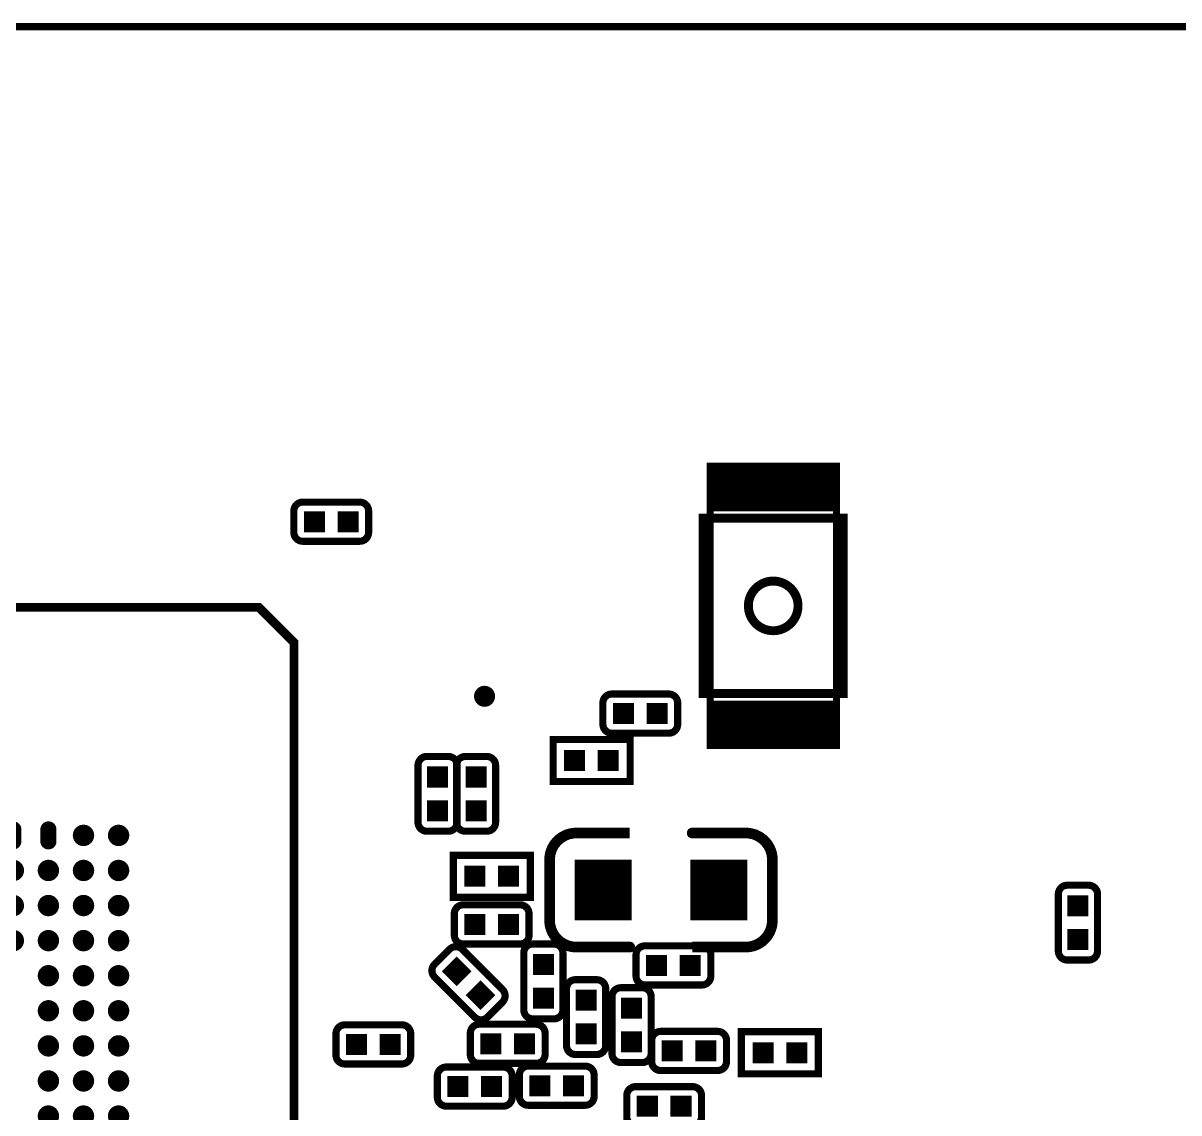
# Model space of a CAD drawing. Extents: x -0.1 to 65.1, y -0.1 to 30.1.
# Drawn here: x 16.31 to 32.78, y 14.52 to 30.06 of the extents above; entities that cross this region are included whole.
import ezdxf

# ---------------------------------------------------------------- set-up
doc = ezdxf.new("R2010")
doc.units = 0
doc.header["$MEASUREMENT"] = 0
doc.layers.get('0').update_dxf_attribs({"linetype": 'CONTINUOUS'})
for name, color, linetype in [('BOARD_OUTLINE_00', 183, 'CONTINUOUS'), ('DRIL_NPLTE_THRU_01', 3, 'CONTINUOUS'), ('DRIL_NPLTE_THRU_02', 171, 'CONTINUOUS'), ('DRIL_NPLTE_THRU_03', 34, 'CONTINUOUS'), ('DRIL_NPLTE_THRU_04', 222, 'CONTINUOUS'), ('DRIL_NPLTE_THRU_05', 171, 'CONTINUOUS'), ('DRIL_NPLTE_THRU_06', 186, 'CONTINUOUS'), ('DRIL_NPLTE_THRU_07', 171, 'CONTINUOUS'), ('DRIL_NPLTE_THRU_08', 2, 'CONTINUOUS'), ('DRIL_PLTE_THRU_01', 3, 'CONTINUOUS'), ('DRIL_PLTE_THRU_02', 171, 'CONTINUOUS'), ('DRIL_PLTE_THRU_03', 34, 'CONTINUOUS'), ('DRIL_PLTE_THRU_04', 222, 'CONTINUOUS'), ('DRIL_PLTE_THRU_05', 171, 'CONTINUOUS'), ('DRIL_PLTE_THRU_06', 186, 'CONTINUOUS'), ('DRIL_PLTE_THRU_07', 171, 'CONTINUOUS'), ('DRIL_PLTE_THRU_08', 2, 'CONTINUOUS'), ('PADS_BOT', 56, 'CONTINUOUS'), ('PADS_INNER', 96, 'CONTINUOUS'), ('PADS_TOP', 96, 'CONTINUOUS'), ('PART_BOT_2DLINE_00', 183, 'CONTINUOUS'), ('PART_BOT_2DLINE_01', 7, 'CONTINUOUS'), ('PART_BOT_2DLINE_126', 7, 'CONTINUOUS')]:
    doc.layers.add(name, color=color, linetype=linetype)

# ---------------------------------------------------------------- blocks, each defined once
blk = doc.blocks.new('BOARD_1')
at = {"layer": 'BOARD_OUTLINE_00', "const_width": 0.102}
blk.add_lwpolyline([(0, 0), (0, 24.854, -0.414214), (2.457, 27.311), (62.522, 27.311, -0.414214), (65.002, 24.832), (65.002, -0.229, -0.414214), (62.536, -2.694), (2.527, -2.694, -0.414214), (-0.013, -0.153), (-0.013, 0)], format="xyb", close=True, dxfattribs=at)
blk = doc.blocks.new('SMOOTH_0$1016')
at = {"const_width": 0.0508}
blk.add_lwpolyline([(-0.0254, 0, 1), (0.0254, 0, 1)], format="xyb", close=True, dxfattribs=at)
blk = doc.blocks.new('PART_BODY_BOT_64')
at = {"layer": 'PART_BOT_2DLINE_00', "const_width": 0.102}
blk.add_lwpolyline([(-0.533, 0.152, -0.414214), (-0.406, 0.279), (0.406, 0.279, -0.414214), (0.533, 0.152), (0.533, -0.152, -0.414214), (0.406, -0.279), (-0.406, -0.279, -0.414214), (-0.533, -0.152)], format="xyb", close=True, dxfattribs=at)
at = {"layer": 'PART_BOT_2DLINE_00'}
for p in [(-0.406, 0.279), (-0.533, 0.152)]:
    blk.add_blockref('SMOOTH_0$1016', p, dxfattribs=at)
blk = doc.blocks.new('DRIL_HOLE_0')
blk.add_lwpolyline([(0, 0, 1), (0, 0, 1)], format="xyb", close=True)
blk = doc.blocks.new('PAD_0')
blk.add_lwpolyline([(0, 0, 1), (0, 0, 1)], format="xyb", close=True)
blk = doc.blocks.new('PAD_3')
at = {"const_width": 0.29972}
blk.add_lwpolyline([(-0.14986, 0), (0.14986, 0)], dxfattribs=at)
blk = doc.blocks.new('STK_BOT_11')
at = {"layer": 'DRIL_NPLTE_THRU_01'}
blk.add_blockref('DRIL_HOLE_0', (0, 0), dxfattribs=at)
at = {"layer": 'DRIL_NPLTE_THRU_02'}
blk.add_blockref('DRIL_HOLE_0', (0, 0), dxfattribs=at)
at = {"layer": 'DRIL_NPLTE_THRU_03'}
blk.add_blockref('DRIL_HOLE_0', (0, 0), dxfattribs=at)
at = {"layer": 'DRIL_NPLTE_THRU_04'}
blk.add_blockref('DRIL_HOLE_0', (0, 0), dxfattribs=at)
at = {"layer": 'DRIL_NPLTE_THRU_05'}
blk.add_blockref('DRIL_HOLE_0', (0, 0), dxfattribs=at)
at = {"layer": 'DRIL_NPLTE_THRU_06'}
blk.add_blockref('DRIL_HOLE_0', (0, 0), dxfattribs=at)
at = {"layer": 'DRIL_NPLTE_THRU_07'}
blk.add_blockref('DRIL_HOLE_0', (0, 0), dxfattribs=at)
at = {"layer": 'DRIL_NPLTE_THRU_08'}
blk.add_blockref('DRIL_HOLE_0', (0, 0), dxfattribs=at)
at = {"layer": 'PADS_BOT'}
blk.add_blockref('PAD_3', (0, 0), dxfattribs=at)
at = {"layer": 'PADS_INNER'}
blk.add_blockref('PAD_0', (0, 0), dxfattribs=at)
at = {"layer": 'PADS_TOP'}
blk.add_blockref('PAD_0', (0, 0), dxfattribs=at)
blk = doc.blocks.new('SYM_BOT_10')
for name, p in [('PART_BODY_BOT_64', (0, 0)), ('STK_BOT_11', (-0.24003, 0)), ('STK_BOT_11', (0.24003, 0))]:
    blk.add_blockref(name, p)
blk = doc.blocks.new('PART_BOT_91')
blk.add_blockref('SYM_BOT_10', (0, 0))
blk = doc.blocks.new('PART_BOT_103')
blk.add_blockref('SYM_BOT_10', (0, 0))
blk = doc.blocks.new('PART_BODY_BOT_72')
at = {"layer": 'PART_BOT_2DLINE_01', "const_width": 0.1016}
blk.add_lwpolyline([(-0.5461, -0.29972), (0.55118, -0.29972), (0.55118, 0.29972), (-0.5461, 0.29972)], close=True, dxfattribs=at)
at = {"layer": 'PART_BOT_2DLINE_01'}
for p in [(-0.5461, 0.29972), (0.55118, 0.29972), (-0.5461, -0.29972), (0.55118, -0.29972)]:
    blk.add_blockref('SMOOTH_0$1016', p, dxfattribs=at)
blk = doc.blocks.new('SYM_BOT_18')
for name, p in [('PART_BODY_BOT_72', (0, 0)), ('STK_BOT_11', (-0.24003, 0)), ('STK_BOT_11', (0.24003, 0))]:
    blk.add_blockref(name, p)
blk = doc.blocks.new('PART_BOT_109')
blk.add_blockref('SYM_BOT_18', (0, 0))
blk = doc.blocks.new('PART_BOT_113')
blk.add_blockref('SYM_BOT_10', (0, 0))
blk = doc.blocks.new('PART_BOT_114')
blk.add_blockref('SYM_BOT_10', (0, 0))
blk = doc.blocks.new('PART_BOT_115')
blk.add_blockref('SYM_BOT_10', (0, 0))
blk = doc.blocks.new('PART_BOT_116')
blk.add_blockref('SYM_BOT_18', (0, 0))
blk = doc.blocks.new('PART_BOT_118')
blk.add_blockref('SYM_BOT_10', (0, 0))
blk = doc.blocks.new('PART_BOT_119')
blk.add_blockref('SYM_BOT_10', (0, 0))
blk = doc.blocks.new('SMOOTH_0$127')
at = {"const_width": 0.0635}
blk.add_lwpolyline([(-0.03175, 0, 1), (0.03175, 0, 1)], format="xyb", close=True, dxfattribs=at)
blk = doc.blocks.new('PART_BODY_BOT_93')
at = {"layer": 'PART_BOT_2DLINE_00', "const_width": 0.127}
blk.add_lwpolyline([(-5.749986, -6.500048), (-5.749986, 6.000054), (-5.24986, 6.50018), (5.750118, 6.50018), (5.750118, -6.500048), (-5.749986, -6.500048)], dxfattribs=at)
at = {"layer": 'PART_BOT_2DLINE_00'}
for p in [(-5.24986, 6.50018), (5.750118, 6.50018), (-5.749986, 6.000054), (-5.749986, -6.500048), (-5.749986, -6.500048), (5.750118, -6.500048)]:
    blk.add_blockref('SMOOTH_0$127', p, dxfattribs=at)
blk = doc.blocks.new('PAD_22')
at = {"const_width": 0.1524}
blk.add_lwpolyline([(0, -0.0762, 1), (0, 0.0762, 1)], format="xyb", close=True, dxfattribs=at)
blk = doc.blocks.new('STK_BOT_34')
at = {"layer": 'DRIL_NPLTE_THRU_01'}
blk.add_blockref('DRIL_HOLE_0', (0, 0), dxfattribs=at)
at = {"layer": 'DRIL_NPLTE_THRU_02'}
blk.add_blockref('DRIL_HOLE_0', (0, 0), dxfattribs=at)
at = {"layer": 'DRIL_NPLTE_THRU_03'}
blk.add_blockref('DRIL_HOLE_0', (0, 0), dxfattribs=at)
at = {"layer": 'DRIL_NPLTE_THRU_04'}
blk.add_blockref('DRIL_HOLE_0', (0, 0), dxfattribs=at)
at = {"layer": 'DRIL_NPLTE_THRU_05'}
blk.add_blockref('DRIL_HOLE_0', (0, 0), dxfattribs=at)
at = {"layer": 'DRIL_NPLTE_THRU_06'}
blk.add_blockref('DRIL_HOLE_0', (0, 0), dxfattribs=at)
at = {"layer": 'DRIL_NPLTE_THRU_07'}
blk.add_blockref('DRIL_HOLE_0', (0, 0), dxfattribs=at)
at = {"layer": 'DRIL_NPLTE_THRU_08'}
blk.add_blockref('DRIL_HOLE_0', (0, 0), dxfattribs=at)
at = {"layer": 'PADS_BOT'}
blk.add_blockref('PAD_22', (0, 0), dxfattribs=at)
at = {"layer": 'PADS_INNER'}
blk.add_blockref('PAD_0', (0, 0), dxfattribs=at)
at = {"layer": 'PADS_TOP'}
blk.add_blockref('PAD_0', (0, 0), dxfattribs=at)
blk = doc.blocks.new('PAD_23')
at = {"const_width": 0.115}
blk.add_lwpolyline([(-0.085, -0.0575), (0.085, -0.0575, 1), (0.085, 0.0575), (-0.085, 0.0575, 1)], format="xyb", close=True, dxfattribs=at)
blk = doc.blocks.new('STK_BOT_35')
at = {"layer": 'DRIL_NPLTE_THRU_01'}
blk.add_blockref('DRIL_HOLE_0', (0, 0), dxfattribs=at)
at = {"layer": 'DRIL_NPLTE_THRU_02'}
blk.add_blockref('DRIL_HOLE_0', (0, 0), dxfattribs=at)
at = {"layer": 'DRIL_NPLTE_THRU_03'}
blk.add_blockref('DRIL_HOLE_0', (0, 0), dxfattribs=at)
at = {"layer": 'DRIL_NPLTE_THRU_04'}
blk.add_blockref('DRIL_HOLE_0', (0, 0), dxfattribs=at)
at = {"layer": 'DRIL_NPLTE_THRU_05'}
blk.add_blockref('DRIL_HOLE_0', (0, 0), dxfattribs=at)
at = {"layer": 'DRIL_NPLTE_THRU_06'}
blk.add_blockref('DRIL_HOLE_0', (0, 0), dxfattribs=at)
at = {"layer": 'DRIL_NPLTE_THRU_07'}
blk.add_blockref('DRIL_HOLE_0', (0, 0), dxfattribs=at)
at = {"layer": 'DRIL_NPLTE_THRU_08'}
blk.add_blockref('DRIL_HOLE_0', (0, 0), dxfattribs=at)
at = {"layer": 'PADS_BOT', "rotation": 90}
blk.add_blockref('PAD_23', (0, 0), dxfattribs=at)
at = {"layer": 'PADS_INNER'}
blk.add_blockref('PAD_0', (0, 0), dxfattribs=at)
at = {"layer": 'PADS_TOP'}
blk.add_blockref('PAD_0', (0, 0), dxfattribs=at)
blk = doc.blocks.new('SYM_BOT_39')
for name, p in [('PART_BODY_BOT_93', (0, 0)), ('STK_BOT_34', (-3.249864, 3.249996)), ('STK_BOT_34', (-2.75, 3.25)), ('STK_BOT_35', (-2.249866, 3.249996)), ('STK_BOT_35', (-1.749994, 3.249996)), ('STK_BOT_35', (-1.249868, 3.249996)), ('STK_BOT_35', (-0.75, 3.25)), ('STK_BOT_34', (-0.24987, 3.249996)), ('STK_BOT_34', (0.250002, 3.249996)), ('STK_BOT_34', (0.750128, 3.249996)), ('STK_BOT_34', (1.25, 3.249996)), ('STK_BOT_34', (1.750126, 3.249996)), ('STK_BOT_34', (2.249998, 3.249996)), ('STK_BOT_34', (2.750124, 3.249996)), ('STK_BOT_34', (3.249996, 3.249996)), ('STK_BOT_34', (-3.25, 2.75)), ('STK_BOT_34', (-2.749992, 2.750124)), ('STK_BOT_34', (-2.249866, 2.750124)), ('STK_BOT_34', (-1.749994, 2.750124)), ('STK_BOT_34', (-1.249868, 2.750124)), ('STK_BOT_34', (-0.749996, 2.750124)), ('STK_BOT_34', (-0.24987, 2.750124)), ('STK_BOT_34', (0.250002, 2.750124)), ('STK_BOT_34', (0.750128, 2.750124)), ('STK_BOT_34', (1.25, 2.750124)), ('STK_BOT_34', (1.750126, 2.750124)), ('STK_BOT_34', (2.249998, 2.750124)), ('STK_BOT_34', (2.750124, 2.750124)), ('STK_BOT_34', (3.249996, 2.750124)), ('STK_BOT_34', (-3.249864, 2.249998)), ('STK_BOT_34', (-2.749992, 2.249998)), ('STK_BOT_34', (-2.25, 2.25)), ('STK_BOT_34', (-1.749994, 2.249998)), ('STK_BOT_34', (-1.25, 2.25)), ('STK_BOT_34', (-0.749996, 2.249998)), ('STK_BOT_34', (-0.24987, 2.249998)), ('STK_BOT_34', (0.250002, 2.249998)), ('STK_BOT_34', (0.750128, 2.249998)), ('STK_BOT_34', (1.25, 2.249998)), ('STK_BOT_34', (1.750126, 2.249998)), ('STK_BOT_34', (2.249998, 2.249998)), ('STK_BOT_34', (2.750124, 2.249998)), ('STK_BOT_34', (3.249996, 2.249998)), ('STK_BOT_34', (-3.249864, 1.750126)), ('STK_BOT_34', (-2.749992, 1.750126)), ('STK_BOT_34', (-2.249866, 1.750126)), ('STK_BOT_34', (-1.749994, 1.750126)), ('STK_BOT_34', (2.249998, 1.750126)), ('STK_BOT_34', (2.750124, 1.750126)), ('STK_BOT_34', (3.249996, 1.750126)), ('STK_BOT_34', (-3.249864, 1.25)), ('STK_BOT_34', (-2.749992, 1.25)), ('STK_BOT_34', (-2.249866, 1.25)), ('STK_BOT_34', (-1.249868, 1.25)), ('STK_BOT_34', (-0.749996, 1.25)), ('STK_BOT_34', (-0.24987, 1.25)), ('STK_BOT_34', (0.250002, 1.25)), ('STK_BOT_34', (0.750128, 1.25)), ('STK_BOT_34', (1.25, 1.25)), ('STK_BOT_34', (2.249998, 1.25)), ('STK_BOT_34', (2.750124, 1.25)), ('STK_BOT_34', (3.249996, 1.25)), ('STK_BOT_34', (-3.249864, 0.750128)), ('STK_BOT_34', (-2.749992, 0.750128)), ('STK_BOT_34', (-2.249866, 0.750128)), ('STK_BOT_34', (-1.249868, 0.750128)), ('STK_BOT_34', (1.25, 0.750128)), ('STK_BOT_34', (2.249998, 0.750128)), ('STK_BOT_34', (2.750124, 0.750128)), ('STK_BOT_34', (3.249996, 0.750128)), ('STK_BOT_34', (-3.249864, 0.250002)), ('STK_BOT_34', (-2.749992, 0.250002)), ('STK_BOT_34', (-2.249866, 0.250002)), ('STK_BOT_34', (-1.249868, 0.250002)), ('STK_BOT_34', (1.25, 0.250002)), ('STK_BOT_34', (2.249998, 0.250002)), ('STK_BOT_34', (2.750124, 0.250002)), ('STK_BOT_34', (3.249996, 0.250002)), ('STK_BOT_34', (-3.249864, -0.24987)), ('STK_BOT_34', (-2.749992, -0.24987)), ('STK_BOT_34', (-2.249866, -0.24987)), ('STK_BOT_34', (-1.249868, -0.24987)), ('STK_BOT_34', (1.25, -0.24987)), ('STK_BOT_34', (2.249998, -0.24987)), ('STK_BOT_34', (2.750124, -0.24987)), ('STK_BOT_34', (3.249996, -0.24987)), ('STK_BOT_34', (-3.249864, -0.749996)), ('STK_BOT_34', (-2.749992, -0.749996)), ('STK_BOT_34', (-2.249866, -0.749996)), ('STK_BOT_34', (-1.249868, -0.749996)), ('STK_BOT_34', (1.25, -0.749996)), ('STK_BOT_34', (2.249998, -0.749996)), ('STK_BOT_34', (2.750124, -0.749996)), ('STK_BOT_34', (3.249996, -0.749996)), ('STK_BOT_34', (-3.249864, -1.249868)), ('STK_BOT_34', (-2.749992, -1.249868)), ('STK_BOT_34', (-2.249866, -1.249868)), ('STK_BOT_34', (-1.249868, -1.249868)), ('STK_BOT_34', (-0.749996, -1.249868)), ('STK_BOT_34', (-0.24987, -1.249868)), ('STK_BOT_34', (0.250002, -1.249868)), ('STK_BOT_34', (0.750128, -1.249868)), ('STK_BOT_34', (1.25, -1.249868)), ('STK_BOT_34', (2.249998, -1.249868)), ('STK_BOT_34', (2.750124, -1.249868)), ('STK_BOT_34', (3.249996, -1.249868)), ('STK_BOT_34', (-3.249864, -1.749994)), ('STK_BOT_34', (-2.749992, -1.749994)), ('STK_BOT_34', (-2.249866, -1.749994)), ('STK_BOT_34', (2.249998, -1.749994)), ('STK_BOT_34', (2.750124, -1.749994)), ('STK_BOT_34', (3.249996, -1.749994)), ('STK_BOT_34', (-3.249864, -2.249866)), ('STK_BOT_34', (-2.749992, -2.249866)), ('STK_BOT_34', (-2.249866, -2.249866)), ('STK_BOT_34', (-1.749994, -2.249866)), ('STK_BOT_34', (-1.249868, -2.249866)), ('STK_BOT_34', (-0.749996, -2.249866)), ('STK_BOT_34', (-0.24987, -2.249866)), ('STK_BOT_34', (0.250002, -2.249866)), ('STK_BOT_34', (0.750128, -2.249866)), ('STK_BOT_34', (1.25, -2.249866)), ('STK_BOT_34', (1.750126, -2.249866)), ('STK_BOT_34', (2.249998, -2.249866)), ('STK_BOT_34', (2.750124, -2.249866)), ('STK_BOT_34', (3.249996, -2.249866)), ('STK_BOT_34', (-3.25, -2.75)), ('STK_BOT_34', (-2.749992, -2.749992)), ('STK_BOT_34', (-2.249866, -2.749992)), ('STK_BOT_34', (-1.749994, -2.749992)), ('STK_BOT_34', (-1.249868, -2.749992)), ('STK_BOT_34', (-0.749996, -2.749992)), ('STK_BOT_34', (-0.24987, -2.749992)), ('STK_BOT_34', (0.250002, -2.749992)), ('STK_BOT_34', (0.750128, -2.749992)), ('STK_BOT_34', (1.25, -2.749992)), ('STK_BOT_34', (1.750126, -2.749992)), ('STK_BOT_34', (2.249998, -2.749992)), ('STK_BOT_34', (2.750124, -2.749992)), ('STK_BOT_34', (3.249996, -2.749992)), ('STK_BOT_34', (-3.249864, -3.249864)), ('STK_BOT_34', (-2.749992, -3.249864)), ('STK_BOT_34', (-2.249866, -3.249864)), ('STK_BOT_34', (-1.749994, -3.249864)), ('STK_BOT_34', (-1.249868, -3.249864)), ('STK_BOT_34', (-0.749996, -3.249864)), ('STK_BOT_34', (-0.24987, -3.249864)), ('STK_BOT_34', (0.250002, -3.249864)), ('STK_BOT_34', (0.750128, -3.249864)), ('STK_BOT_34', (1.25, -3.249864)), ('STK_BOT_34', (1.750126, -3.249864)), ('STK_BOT_34', (2.249998, -3.249864)), ('STK_BOT_34', (2.750124, -3.249864)), ('STK_BOT_34', (3.249996, -3.249864))]:
    blk.add_blockref(name, p)
blk = doc.blocks.new('PART_BOT_123')
blk.add_blockref('SYM_BOT_39', (0, 0))
blk = doc.blocks.new('PAD_24')
at = {"const_width": 0.15}
blk.add_lwpolyline([(0, -0.075, 1), (0, 0.075, 1)], format="xyb", close=True, dxfattribs=at)
blk = doc.blocks.new('STK_BOT_36')
at = {"layer": 'DRIL_PLTE_THRU_01'}
blk.add_blockref('DRIL_HOLE_0', (0, 0), dxfattribs=at)
at = {"layer": 'DRIL_PLTE_THRU_02'}
blk.add_blockref('DRIL_HOLE_0', (0, 0), dxfattribs=at)
at = {"layer": 'DRIL_PLTE_THRU_03'}
blk.add_blockref('DRIL_HOLE_0', (0, 0), dxfattribs=at)
at = {"layer": 'DRIL_PLTE_THRU_04'}
blk.add_blockref('DRIL_HOLE_0', (0, 0), dxfattribs=at)
at = {"layer": 'DRIL_PLTE_THRU_05'}
blk.add_blockref('DRIL_HOLE_0', (0, 0), dxfattribs=at)
at = {"layer": 'DRIL_PLTE_THRU_06'}
blk.add_blockref('DRIL_HOLE_0', (0, 0), dxfattribs=at)
at = {"layer": 'DRIL_PLTE_THRU_07'}
blk.add_blockref('DRIL_HOLE_0', (0, 0), dxfattribs=at)
at = {"layer": 'DRIL_PLTE_THRU_08'}
blk.add_blockref('DRIL_HOLE_0', (0, 0), dxfattribs=at)
at = {"layer": 'PADS_BOT'}
blk.add_blockref('PAD_24', (0, 0), dxfattribs=at)
at = {"layer": 'PADS_INNER'}
blk.add_blockref('PAD_0', (0, 0), dxfattribs=at)
at = {"layer": 'PADS_TOP'}
blk.add_blockref('PAD_0', (0, 0), dxfattribs=at)
blk = doc.blocks.new('SYM_BOT_40')
blk.add_blockref('STK_BOT_36', (0, 0))
blk = doc.blocks.new('PART_BOT_124')
blk.add_blockref('SYM_BOT_40', (0, 0))
blk = doc.blocks.new('PART_BOT_134')
blk.add_blockref('SYM_BOT_10', (0, 0))
blk = doc.blocks.new('PART_BOT_140')
blk.add_blockref('SYM_BOT_10', (0, 0))
blk = doc.blocks.new('SMOOTH_0$1524')
at = {"const_width": 0.0762}
blk.add_lwpolyline([(-0.0381, 0, 1), (0.0381, 0, 1)], format="xyb", close=True, dxfattribs=at)
blk = doc.blocks.new('PART_BODY_BOT_78')
at = {"layer": 'PART_BOT_2DLINE_00', "const_width": 0.152}
for points in [[(-0.445, 0.813), (-1.207, 0.813, 0.414214), (-1.588, 0.432), (-1.588, -0.432, 0.414214), (-1.207, -0.813), (-0.445, -0.813)], [(0.444, -0.813), (1.206, -0.813, 0.414214), (1.587, -0.432), (1.587, 0.432, 0.414214), (1.206, 0.813), (0.444, 0.813)]]:
    blk.add_lwpolyline(points, format="xyb", dxfattribs=at)
at = {"layer": 'PART_BOT_2DLINE_00'}
for p in [(-1.207, 0.813), (-0.445, 0.813), (0.444, -0.813), (1.206, -0.813)]:
    blk.add_blockref('SMOOTH_0$1524', p, dxfattribs=at)
blk = doc.blocks.new('PAD_12')
at = {"const_width": 0.8128}
blk.add_lwpolyline([(-0.4318, 0), (0.4318, 0)], dxfattribs=at)
blk = doc.blocks.new('STK_BOT_20')
at = {"layer": 'DRIL_PLTE_THRU_01'}
blk.add_blockref('DRIL_HOLE_0', (0, 0), dxfattribs=at)
at = {"layer": 'DRIL_PLTE_THRU_02'}
blk.add_blockref('DRIL_HOLE_0', (0, 0), dxfattribs=at)
at = {"layer": 'DRIL_PLTE_THRU_03'}
blk.add_blockref('DRIL_HOLE_0', (0, 0), dxfattribs=at)
at = {"layer": 'DRIL_PLTE_THRU_04'}
blk.add_blockref('DRIL_HOLE_0', (0, 0), dxfattribs=at)
at = {"layer": 'DRIL_PLTE_THRU_05'}
blk.add_blockref('DRIL_HOLE_0', (0, 0), dxfattribs=at)
at = {"layer": 'DRIL_PLTE_THRU_06'}
blk.add_blockref('DRIL_HOLE_0', (0, 0), dxfattribs=at)
at = {"layer": 'DRIL_PLTE_THRU_07'}
blk.add_blockref('DRIL_HOLE_0', (0, 0), dxfattribs=at)
at = {"layer": 'DRIL_PLTE_THRU_08'}
blk.add_blockref('DRIL_HOLE_0', (0, 0), dxfattribs=at)
at = {"layer": 'PADS_BOT', "rotation": 90}
blk.add_blockref('PAD_12', (0, 0), dxfattribs=at)
at = {"layer": 'PADS_INNER'}
blk.add_blockref('PAD_0', (0, 0), dxfattribs=at)
at = {"layer": 'PADS_TOP'}
blk.add_blockref('PAD_0', (0, 0), dxfattribs=at)
blk = doc.blocks.new('SYM_BOT_24')
for name, p in [('PART_BODY_BOT_78', (0, 0)), ('STK_BOT_20', (-0.825, 0)), ('STK_BOT_20', (0.825, 0))]:
    blk.add_blockref(name, p)
blk = doc.blocks.new('PART_BOT_148')
blk.add_blockref('SYM_BOT_24', (0, 0))
blk = doc.blocks.new('PART_BOT_156')
blk.add_blockref('SYM_BOT_10', (0, 0))
blk = doc.blocks.new('PART_BOT_157')
blk.add_blockref('SYM_BOT_10', (0, 0))
blk = doc.blocks.new('PART_BOT_158')
blk.add_blockref('SYM_BOT_10', (0, 0))
blk = doc.blocks.new('PART_BOT_166')
blk.add_blockref('SYM_BOT_10', (0, 0))
blk = doc.blocks.new('PART_BOT_171')
blk.add_blockref('SYM_BOT_18', (0, 0))
blk = doc.blocks.new('PART_BOT_190')
blk.add_blockref('SYM_BOT_10', (0, 0))
blk = doc.blocks.new('PART_BOT_191')
blk.add_blockref('SYM_BOT_10', (0, 0))
blk = doc.blocks.new('PART_BOT_198')
blk.add_blockref('SYM_BOT_10', (0, 0))
blk = doc.blocks.new('PART_BOT_203')
blk.add_blockref('SYM_BOT_10', (0, 0))
blk = doc.blocks.new('SMOOTH_0$1')
at = {"const_width": 0.05}
blk.add_lwpolyline([(-0.025, 0, 1), (0.025, 0, 1)], format="xyb", close=True, dxfattribs=at)
blk = doc.blocks.new('PART_BODY_BOT_126')
at = {"layer": 'PART_BOT_2DLINE_00', "const_width": 0.127}
blk.add_lwpolyline([(-1.25, 1), (1.25, 1), (1.25, -1), (-1.25, -1)], close=True, dxfattribs=at)
blk.add_lwpolyline([(-0.354, 0, 1), (0.354, 0, 1)], format="xyb", close=True, dxfattribs=at)
at = {"layer": 'PART_BOT_2DLINE_126', "const_width": 0.1}
blk.add_lwpolyline([(-1.4, 0.9), (1.4, 0.9), (1.4, -0.9), (-1.4, -0.9)], close=True, dxfattribs=at)
at = {"layer": 'PART_BOT_2DLINE_00'}
for p in [(-1.25, 1), (1.25, 1), (-1.25, -1), (1.25, -1)]:
    blk.add_blockref('SMOOTH_0$127', p, dxfattribs=at)
at = {"layer": 'PART_BOT_2DLINE_126'}
for p in [(-1.4, 0.9), (1.4, 0.9), (-1.4, -0.9), (1.4, -0.9)]:
    blk.add_blockref('SMOOTH_0$1', p, dxfattribs=at)
blk = doc.blocks.new('PAD_30')
at = {"const_width": 0.68}
blk.add_lwpolyline([(-0.95, 0), (0.95, 0)], dxfattribs=at)
blk = doc.blocks.new('STK_BOT_80')
at = {"layer": 'DRIL_NPLTE_THRU_01'}
blk.add_blockref('DRIL_HOLE_0', (0, 0), dxfattribs=at)
at = {"layer": 'DRIL_NPLTE_THRU_02'}
blk.add_blockref('DRIL_HOLE_0', (0, 0), dxfattribs=at)
at = {"layer": 'DRIL_NPLTE_THRU_03'}
blk.add_blockref('DRIL_HOLE_0', (0, 0), dxfattribs=at)
at = {"layer": 'DRIL_NPLTE_THRU_04'}
blk.add_blockref('DRIL_HOLE_0', (0, 0), dxfattribs=at)
at = {"layer": 'DRIL_NPLTE_THRU_05'}
blk.add_blockref('DRIL_HOLE_0', (0, 0), dxfattribs=at)
at = {"layer": 'DRIL_NPLTE_THRU_06'}
blk.add_blockref('DRIL_HOLE_0', (0, 0), dxfattribs=at)
at = {"layer": 'DRIL_NPLTE_THRU_07'}
blk.add_blockref('DRIL_HOLE_0', (0, 0), dxfattribs=at)
at = {"layer": 'DRIL_NPLTE_THRU_08'}
blk.add_blockref('DRIL_HOLE_0', (0, 0), dxfattribs=at)
at = {"layer": 'PADS_BOT', "rotation": 90}
blk.add_blockref('PAD_30', (0, 0), dxfattribs=at)
at = {"layer": 'PADS_INNER'}
blk.add_blockref('PAD_0', (0, 0), dxfattribs=at)
at = {"layer": 'PADS_TOP'}
blk.add_blockref('PAD_0', (0, 0), dxfattribs=at)
blk = doc.blocks.new('SYM_BOT_72')
for name, p in [('STK_BOT_80', (-1.7, 0)), ('STK_BOT_80', (1.7, 0)), ('PART_BODY_BOT_126', (0, 0))]:
    blk.add_blockref(name, p)
blk = doc.blocks.new('PART_BOT_257')
blk.add_blockref('SYM_BOT_72', (0, 0))

msp = doc.modelspace()

# ---------------------------------------------------------------- block references
msp.add_blockref('BOARD_1', (0, 2.69399))
at = {"xscale": -1}
for name, p, rotation in [('PART_BOT_257', (27, 21.75), 90), ('PART_BOT_91', (20.7, 22.95), 180), ('PART_BOT_109', (24.4094, 19.54689), 180), ('PART_BOT_166', (22.215937, 19.071101), 90), ('PART_BOT_118', (22.764005, 19.071101), 90), ('PART_BOT_116', (22.987, 17.89589), 180), ('PART_BOT_198', (31.3436, 17.23549), 270), ('PART_BOT_115', (22.987, 17.21009), 180), ('PART_BOT_119', (22.6568, 16.37189), 315), ('PART_BOT_114', (23.7236, 16.39729), 270), ('PART_BOT_203', (25.5778, 16.62589), 180), ('PART_BOT_134', (24.3332, 15.88929), 270), ('PART_BOT_113', (24.9809, 15.77499), 270), ('PART_BOT_190', (25.80132, 15.40669), 180), ('PART_BOT_158', (23.9141, 14.91139), 180), ('PART_BOT_191', (25.44572, 14.61929), 180)]:
    msp.add_blockref(name, p, dxfattribs=dict(at, rotation=rotation))
for name, p in [('PART_BOT_123', (14.4187, 15.22889)), ('PART_BOT_124', (22.8854, 20.46129)), ('PART_BOT_103', (25.10536, 20.21491)), ('PART_BOT_148', (25.4, 17.7)), ('PART_BOT_140', (21.3, 15.5)), ('PART_BOT_157', (23.2156, 15.50829)), ('PART_BOT_171', (27.09672, 15.38129)), ('PART_BOT_156', (22.7457, 14.89869))]:
    msp.add_blockref(name, p, dxfattribs=at)

doc.saveas('drawing.dxf')
